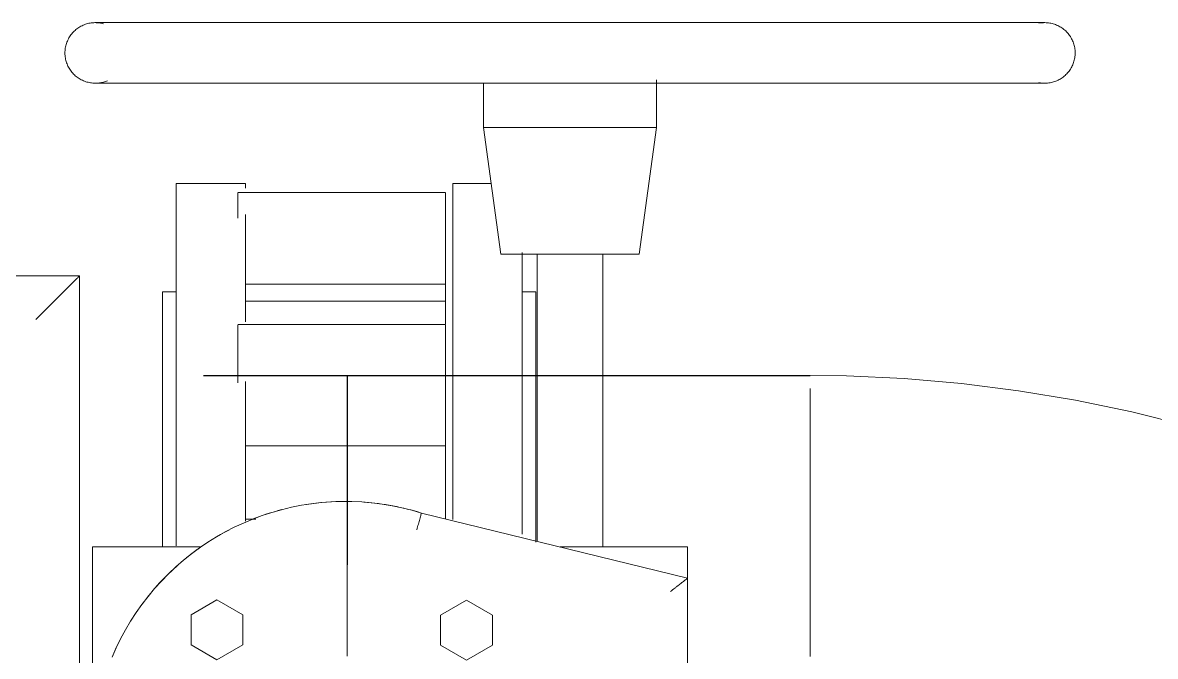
# Model space of a CAD drawing. Extents: x -76427 to 292734, y -42117 to 131250.
# Drawn here: x 9635.5 to 9962.9, y -35929.4 to -35746.2 of the extents above; entities that cross this region are included whole.
import ezdxf

# ---------------------------------------------------------------- set-up
doc = ezdxf.new("R2010")
doc.units = 0
doc.header["$LTSCALE"] = 10
for name, color, linetype, lineweight in [('XFM7P10PV$0$AP5B-SM-08-FNN-300-A(B)-LB1$0$PVAC-SUS管', 252, 'Continuous', 5), ('XFM7P10PV$0$AP5B-SM-08-FNN-300-A(B)-LB1$0$管配件', 252, 'Continuous', 5), ('XFM7P10PV$0$AP5B-SM-08-FNN-300-A(B)-LB1$0$管附件', 252, 'Continuous', 5), ('XFM7P10PV-200K$0$AP5B-SM-08-FNN-300-A(B)-LB1$0$PVAC-SUS管', 7, 'Continuous', 5), ('XFM7P10PV-200K$0$AP5B-SM-08-FNN-300-A(B)-LB1$0$管配件', 7, 'Continuous', 5), ('XFM7P10PV-200K$0$AP5B-SM-08-FNN-300-A(B)-LB1$0$管附件', 7, 'Continuous', 5)]:
    doc.layers.add(name, color=color, linetype=linetype, lineweight=lineweight)
doc.layers.add('XFM7P10PV$0$U-PV-PIPE-SUS', color=252, linetype='Continuous')
doc.layers.add('XFM7P10PV-200K$0$U-PV-PIPE-SUS', color=200, linetype='Continuous')

# ---------------------------------------------------------------- blocks, each defined once
blk = doc.blocks.new('XFM7P10PV-200K$0$AP5B-SM-08-FNN-300-A(B)-LB1$0$蝶閥_手輪_200A - 標準-1515176-LB1-PX-X')
at = {"layer": 'XFM7P10PV-200K$0$AP5B-SM-08-FNN-300-A(B)-LB1$0$管附件', "color": 216, "true_color": 0x800080}
for p, q in [((-4661.293, 16064.969), (-4665.827, 16064.969)), ((-4652.102, 16064.969), (-4659.19, 16064.969)), ((-4644.421, 16064.969), (-4652.102, 16064.969)), ((-4638.377, 16064.969), (-4641.768, 16064.969)), ((-4649.602, 16061.939), (-4649.602, 16063.316)), ((-4665.827, 16063.219), (-4661.293, 16063.219)), ((-4659.19, 16063.219), (-4654.317, 16063.219)), ((-4654.602, 16063.222), (-4654.602, 16061.939)), ((-4649.886, 16063.219), (-4644.421, 16063.219)), ((-4641.768, 16063.219), (-4638.377, 16063.219)), ((-4654.602, 16061.939), (-4654.102, 16058.276)), ((-4654.602, 16061.939), (-4649.602, 16061.939)), ((-4650.102, 16058.276), (-4649.602, 16061.939)), ((-4655.702, 16060.061), (-4661.702, 16060.061)), ((-4661.702, 16059.322), (-4661.702, 16060.045)), ((-4655.702, 16060.061), (-4661.486, 16060.061)), ((-4655.702, 16060.043), (-4655.702, 16060.048)), ((-4655.702, 16060.045), (-4655.702, 16057.414)), ((-4650.102, 16058.276), (-4654.102, 16058.276)), ((-4653.052, 16058.276), (-4653.052, 16049.976)), ((-4651.152, 16049.814), (-4651.152, 16058.276)), ((-4661.486, 16057.414), (-4655.702, 16057.414)), ((-4655.702, 16057.414), (-4655.702, 16056.253)), ((-4655.702, 16056.914), (-4661.486, 16056.914)), ((-4655.702, 16056.244), (-4661.702, 16056.244)), ((-4661.702, 16054.553), (-4661.702, 16056.22)), ((-4655.702, 16056.234), (-4655.702, 16052.737)), ((-4661.486, 16052.737), (-4655.702, 16052.737)), ((-4655.702, 16052.737), (-4655.702, 16050.612)), ((-4661.188, 16050.612), (-4661.486, 16050.612)), ((-4648.702, 16048.914), (-4656.397, 16050.793)), ((-4662.771, 16049.814), (-4665.902, 16049.814)), ((-4665.902, 16049.314), (-4665.902, 16049.814)), ((-4665.902, 16049.814), (-4665.902, 16049.797)), ((-4648.702, 16049.814), (-4652.387, 16049.814)), ((-4652.387, 16049.814), (-4651.152, 16049.814)), ((-4648.702, 16049.814), (-4648.702, 16049.314)), ((-4665.902, 16043.814), (-4665.902, 16049.314)), ((-4648.702, 16049.314), (-4648.702, 16048.914)), ((-4648.702, 16038.714), (-4648.702, 16048.914)), ((-4663.058, 16047.853), (-4662.308, 16048.286)), ((-4662.308, 16048.286), (-4661.558, 16047.853)), ((-4655.845, 16047.843), (-4655.095, 16048.276)), ((-4655.095, 16048.276), (-4654.345, 16047.843)), ((-4663.058, 16046.987), (-4663.058, 16047.853)), ((-4661.558, 16047.853), (-4661.558, 16046.987)), ((-4655.845, 16046.977), (-4655.845, 16047.843)), ((-4654.345, 16047.843), (-4654.345, 16046.977)), ((-4662.308, 16046.554), (-4663.058, 16046.987)), ((-4661.558, 16046.987), (-4662.308, 16046.554)), ((-4655.095, 16046.544), (-4655.845, 16046.977)), ((-4654.345, 16046.977), (-4655.095, 16046.544))]:
    blk.add_line(p, q, dxfattribs=at)
at = {"layer": 'XFM7P10PV-200K$0$AP5B-SM-08-FNN-300-A(B)-LB1$0$管附件', "color": 216, "true_color": 0x800080, "flags": 128}
for points in [[(-4666.702, 16064.094), (-4666.701, 16064.129), (-4666.699, 16064.164), (-4666.695, 16064.199), (-4666.691, 16064.233), (-4666.684, 16064.268), (-4666.677, 16064.302), (-4666.668, 16064.336), (-4666.657, 16064.369), (-4666.646, 16064.402), (-4666.633, 16064.435), (-4666.618, 16064.467), (-4666.603, 16064.498), (-4666.586, 16064.529), (-4666.568, 16064.559), (-4666.549, 16064.588), (-4666.529, 16064.616), (-4666.507, 16064.644), (-4666.485, 16064.671), (-4666.461, 16064.697), (-4666.436, 16064.722), (-4666.411, 16064.745), (-4666.384, 16064.768), (-4666.357, 16064.79), (-4666.329, 16064.811), (-4666.299, 16064.83), (-4666.27, 16064.849), (-4666.239, 16064.866), (-4666.208, 16064.882), (-4666.176, 16064.896), (-4666.144, 16064.909), (-4666.111, 16064.921), (-4666.078, 16064.932), (-4666.044, 16064.942), (-4666.01, 16064.95), (-4665.975, 16064.956), (-4665.941, 16064.961), (-4665.906, 16064.965), (-4665.871, 16064.968), (-4665.836, 16064.969), (-4665.827, 16064.969)], [(-4638.377, 16064.969), (-4638.388, 16064.969), (-4638.421, 16064.969), (-4638.475, 16064.969), (-4638.552, 16064.969), (-4638.65, 16064.969), (-4638.77, 16064.969), (-4638.911, 16064.969), (-4639.073, 16064.969), (-4639.257, 16064.969), (-4639.46, 16064.969), (-4639.684, 16064.969), (-4639.928, 16064.969), (-4640.191, 16064.969), (-4640.473, 16064.969), (-4640.774, 16064.969), (-4641.093, 16064.969), (-4641.43, 16064.969), (-4641.783, 16064.969), (-4642.153, 16064.969), (-4642.539, 16064.969), (-4642.941, 16064.969), (-4643.357, 16064.969), (-4643.787, 16064.969), (-4644.23, 16064.969), (-4644.686, 16064.969), (-4645.154, 16064.969), (-4645.633, 16064.969), (-4646.122, 16064.969), (-4646.621, 16064.969), (-4647.128, 16064.969), (-4647.644, 16064.969), (-4648.167, 16064.969), (-4648.696, 16064.969), (-4649.23, 16064.969), (-4649.769, 16064.969), (-4650.312, 16064.969), (-4650.857, 16064.969), (-4651.405, 16064.969), (-4651.954, 16064.969), (-4652.502, 16064.969), (-4653.051, 16064.969), (-4653.598, 16064.969), (-4654.142, 16064.969), (-4654.683, 16064.969), (-4655.22, 16064.969), (-4655.752, 16064.969), (-4656.278, 16064.969), (-4656.798, 16064.969), (-4657.31, 16064.969), (-4657.813, 16064.969), (-4658.308, 16064.969), (-4658.792, 16064.969), (-4659.266, 16064.969), (-4659.729, 16064.969), (-4660.179, 16064.969), (-4660.616, 16064.969), (-4661.04, 16064.969), (-4661.449, 16064.969), (-4661.844, 16064.969), (-4662.222, 16064.969), (-4662.585, 16064.969), (-4662.931, 16064.969), (-4663.259, 16064.969), (-4663.57, 16064.969), (-4663.863, 16064.969), (-4664.136, 16064.969), (-4664.39, 16064.969), (-4664.625, 16064.969), (-4664.84, 16064.969), (-4665.034, 16064.969), (-4665.207, 16064.969), (-4665.36, 16064.969), (-4665.491, 16064.969), (-4665.601, 16064.969), (-4665.689, 16064.969), (-4665.756, 16064.969), (-4665.801, 16064.969), (-4665.824, 16064.969), (-4665.827, 16064.969)], [(-4665.827, 16064.969), (-4665.816, 16064.969), (-4665.783, 16064.969), (-4665.728, 16064.969), (-4665.651, 16064.969), (-4665.553, 16064.969), (-4665.433, 16064.969), (-4665.292, 16064.969), (-4665.13, 16064.969), (-4664.947, 16064.969), (-4664.743, 16064.969), (-4664.519, 16064.969), (-4664.276, 16064.969), (-4664.013, 16064.969), (-4663.73, 16064.969), (-4663.429, 16064.969), (-4663.11, 16064.969), (-4662.774, 16064.969), (-4662.42, 16064.969), (-4662.05, 16064.969), (-4661.664, 16064.969), (-4661.293, 16064.969)], [(-4639.17, 16064.969), (-4638.996, 16064.969), (-4638.844, 16064.969), (-4638.712, 16064.969), (-4638.602, 16064.969), (-4638.514, 16064.969), (-4638.447, 16064.969), (-4638.403, 16064.969), (-4638.38, 16064.969), (-4638.377, 16064.969)], [(-4638.377, 16064.969), (-4638.342, 16064.968), (-4638.307, 16064.966), (-4638.272, 16064.963), (-4638.237, 16064.958), (-4638.203, 16064.951), (-4638.169, 16064.944), (-4638.135, 16064.935), (-4638.101, 16064.924), (-4638.068, 16064.913), (-4638.036, 16064.9), (-4638.004, 16064.886), (-4637.973, 16064.87), (-4637.942, 16064.853), (-4637.912, 16064.835), (-4637.883, 16064.816), (-4637.854, 16064.796), (-4637.827, 16064.774), (-4637.8, 16064.752), (-4637.774, 16064.728), (-4637.749, 16064.704), (-4637.725, 16064.678), (-4637.702, 16064.651), (-4637.681, 16064.624), (-4637.66, 16064.596), (-4637.64, 16064.567), (-4637.622, 16064.537), (-4637.605, 16064.506), (-4637.589, 16064.475), (-4637.575, 16064.443), (-4637.561, 16064.411), (-4637.549, 16064.378), (-4637.538, 16064.345), (-4637.529, 16064.311), (-4637.521, 16064.277), (-4637.514, 16064.243), (-4637.509, 16064.208), (-4637.505, 16064.173), (-4637.503, 16064.138), (-4637.502, 16064.103), (-4637.502, 16064.094)], [(-4665.827, 16063.219), (-4665.862, 16063.22), (-4665.897, 16063.222), (-4665.931, 16063.225), (-4665.966, 16063.23), (-4666.001, 16063.236), (-4666.035, 16063.244), (-4666.069, 16063.253), (-4666.102, 16063.263), (-4666.135, 16063.275), (-4666.167, 16063.288), (-4666.199, 16063.302), (-4666.231, 16063.318), (-4666.261, 16063.335), (-4666.292, 16063.353), (-4666.321, 16063.372), (-4666.349, 16063.392), (-4666.377, 16063.414), (-4666.404, 16063.436), (-4666.43, 16063.46), (-4666.454, 16063.484), (-4666.478, 16063.51), (-4666.501, 16063.536), (-4666.523, 16063.564), (-4666.544, 16063.592), (-4666.563, 16063.621), (-4666.581, 16063.651), (-4666.598, 16063.682), (-4666.614, 16063.713), (-4666.629, 16063.744), (-4666.642, 16063.777), (-4666.654, 16063.81), (-4666.665, 16063.843), (-4666.674, 16063.877), (-4666.682, 16063.911), (-4666.689, 16063.945), (-4666.694, 16063.98), (-4666.698, 16064.015), (-4666.701, 16064.049), (-4666.702, 16064.084), (-4666.702, 16064.094)], [(-4637.502, 16064.094), (-4637.502, 16064.059), (-4637.505, 16064.024), (-4637.508, 16063.989), (-4637.513, 16063.955), (-4637.519, 16063.92), (-4637.527, 16063.886), (-4637.536, 16063.852), (-4637.546, 16063.819), (-4637.558, 16063.786), (-4637.571, 16063.753), (-4637.585, 16063.721), (-4637.601, 16063.69), (-4637.617, 16063.659), (-4637.635, 16063.629), (-4637.655, 16063.6), (-4637.675, 16063.571), (-4637.696, 16063.544), (-4637.719, 16063.517), (-4637.742, 16063.491), (-4637.767, 16063.466), (-4637.793, 16063.442), (-4637.819, 16063.42), (-4637.847, 16063.398), (-4637.875, 16063.377), (-4637.904, 16063.358), (-4637.934, 16063.339), (-4637.964, 16063.322), (-4637.996, 16063.306), (-4638.027, 16063.292), (-4638.06, 16063.278), (-4638.093, 16063.266), (-4638.126, 16063.256), (-4638.16, 16063.246), (-4638.194, 16063.238), (-4638.228, 16063.232), (-4638.263, 16063.226), (-4638.297, 16063.223), (-4638.332, 16063.22), (-4638.367, 16063.219), (-4638.377, 16063.219)], [(-4665.827, 16063.219), (-4665.816, 16063.219), (-4665.783, 16063.219), (-4665.728, 16063.219), (-4665.651, 16063.219), (-4665.553, 16063.219), (-4665.433, 16063.219), (-4665.292, 16063.219), (-4665.13, 16063.219), (-4664.947, 16063.219), (-4664.743, 16063.219), (-4664.519, 16063.219), (-4664.276, 16063.219), (-4664.013, 16063.219), (-4663.73, 16063.219), (-4663.429, 16063.219), (-4663.11, 16063.219), (-4662.774, 16063.219), (-4662.42, 16063.219), (-4662.05, 16063.219), (-4661.664, 16063.219), (-4661.263, 16063.219), (-4660.847, 16063.219), (-4660.417, 16063.219), (-4659.973, 16063.219), (-4659.517, 16063.219), (-4659.05, 16063.219), (-4658.571, 16063.219), (-4658.081, 16063.219), (-4657.583, 16063.219), (-4657.075, 16063.219), (-4656.56, 16063.219), (-4656.037, 16063.219), (-4655.508, 16063.219), (-4654.974, 16063.219), (-4654.435, 16063.219), (-4653.892, 16063.219), (-4653.346, 16063.219), (-4652.799, 16063.219), (-4652.25, 16063.219), (-4651.701, 16063.219), (-4651.153, 16063.219), (-4650.606, 16063.219), (-4650.061, 16063.219), (-4649.52, 16063.219), (-4648.983, 16063.219), (-4648.451, 16063.219), (-4647.925, 16063.219), (-4647.406, 16063.219), (-4646.894, 16063.219), (-4646.39, 16063.219), (-4645.896, 16063.219), (-4645.411, 16063.219), (-4644.937, 16063.219), (-4644.475, 16063.219), (-4644.025, 16063.219), (-4643.587, 16063.219), (-4643.164, 16063.219), (-4642.754, 16063.219), (-4642.36, 16063.219), (-4641.981, 16063.219), (-4641.618, 16063.219), (-4641.272, 16063.219), (-4640.944, 16063.219), (-4640.633, 16063.219), (-4640.341, 16063.219), (-4640.067, 16063.219), (-4639.813, 16063.219), (-4639.579, 16063.219), (-4639.364, 16063.219), (-4639.17, 16063.219), (-4638.996, 16063.219), (-4638.844, 16063.219), (-4638.712, 16063.219), (-4638.602, 16063.219), (-4638.514, 16063.219), (-4638.447, 16063.219), (-4638.403, 16063.219), (-4638.38, 16063.219), (-4638.377, 16063.219)], [(-4661.293, 16063.219), (-4661.449, 16063.219), (-4661.844, 16063.219), (-4662.222, 16063.219), (-4662.585, 16063.219), (-4662.931, 16063.219), (-4663.259, 16063.219), (-4663.57, 16063.219), (-4663.863, 16063.219), (-4664.136, 16063.219), (-4664.39, 16063.219), (-4664.625, 16063.219), (-4664.84, 16063.219), (-4665.034, 16063.219), (-4665.207, 16063.219), (-4665.36, 16063.219), (-4665.491, 16063.219), (-4665.601, 16063.219), (-4665.689, 16063.219), (-4665.756, 16063.219), (-4665.801, 16063.219), (-4665.824, 16063.219), (-4665.827, 16063.219)], [(-4638.377, 16063.219), (-4638.388, 16063.219), (-4638.421, 16063.219), (-4638.475, 16063.219), (-4638.552, 16063.219), (-4638.65, 16063.219), (-4638.77, 16063.219), (-4638.911, 16063.219), (-4639.073, 16063.219), (-4639.257, 16063.219)], [(-4656.397, 16050.793), (-4656.678, 16050.875), (-4656.962, 16050.946), (-4657.248, 16051.005), (-4657.537, 16051.053), (-4657.827, 16051.089), (-4658.119, 16051.114), (-4658.411, 16051.127), (-4658.704, 16051.128), (-4658.996, 16051.117), (-4659.288, 16051.095), (-4659.578, 16051.061), (-4659.868, 16051.016), (-4660.154, 16050.959), (-4660.439, 16050.89), (-4660.72, 16050.811), (-4660.999, 16050.72), (-4661.273, 16050.618), (-4661.543, 16050.505), (-4661.808, 16050.381), (-4662.068, 16050.247), (-4662.322, 16050.103), (-4662.571, 16049.949), (-4662.813, 16049.784), (-4663.048, 16049.611), (-4663.277, 16049.428), (-4663.497, 16049.235), (-4663.71, 16049.035), (-4663.915, 16048.826), (-4664.111, 16048.609), (-4664.298, 16048.384), (-4664.477, 16048.152), (-4664.645, 16047.913), (-4664.804, 16047.667), (-4664.954, 16047.416), (-4665.093, 16047.158), (-4665.221, 16046.895), (-4665.339, 16046.627)]]:
    blk.add_lwpolyline(points, dxfattribs=at)
at = {"layer": 'XFM7P10PV-200K$0$AP5B-SM-08-FNN-300-A(B)-LB1$0$管附件', "color": 216, "true_color": 0x800080}
for start, end in [(104.6157, 111.6566), (89.9284, 99.0737), (72.5807, 85.9193), (117.3593, 126.3749), (131.2449, 143.4336), (152.2406, 156.9783)]:
    blk.add_arc((-4658.587, 16043.814), 7.315, start, end, dxfattribs=at)
for points in [[(-4665.827, 16064.969), (-4665.787, 16064.969), (-4665.708, 16064.964), (-4665.628, 16064.947), (-4665.589, 16064.937)], [(-4665.707, 16064.961), (-4665.747, 16064.966), (-4665.787, 16064.969), (-4665.827, 16064.969)], [(-4638.547, 16064.952), (-4638.49, 16064.963), (-4638.434, 16064.969), (-4638.377, 16064.969)], [(-4665.827, 16063.219), (-4665.787, 16063.219), (-4665.747, 16063.222), (-4665.708, 16063.227)], [(-4638.377, 16063.219), (-4638.434, 16063.219), (-4638.49, 16063.224), (-4638.547, 16063.235)]]:
    blk.add_open_spline(points, degree=3, dxfattribs=at)
for points, knots in [([(-4665.472, 16063.292), (-4665.511, 16063.276), (-4665.627, 16063.235), (-4665.747, 16063.219), (-4665.827, 16063.219)], [0.7, 0.7, 0.7, 0.7, 0.8, 1, 1, 1, 1]), ([(-4656.401, 16050.781), (-4656.403, 16050.773), (-4656.413, 16050.737), (-4656.442, 16050.633), (-4656.486, 16050.473), (-4656.517, 16050.365), (-4656.532, 16050.311)], [0.1428571, 0.1428571, 0.1428571, 0.1428571, 0.2857143, 0.5714286, 0.7857143, 1, 1, 1, 1]), ([(-4662.771, 16049.814), (-4662.772, 16049.813), (-4662.777, 16049.81), (-4662.787, 16049.803), (-4662.795, 16049.797), (-4662.803, 16049.792), (-4662.815, 16049.783), (-4662.833, 16049.77), (-4662.85, 16049.758), (-4662.864, 16049.748), (-4662.874, 16049.741), (-4662.885, 16049.733), (-4662.9, 16049.722), (-4662.919, 16049.708), (-4662.944, 16049.689), (-4662.969, 16049.671), (-4662.994, 16049.652), (-4663.021, 16049.632), (-4663.048, 16049.611), (-4663.101, 16049.57), (-4663.148, 16049.533), (-4663.185, 16049.503)], [0, 0, 0, 0, 0.0714286, 0.1071429, 0.125, 0.1428571, 0.1785714, 0.2142857, 0.25, 0.2678571, 0.2857143, 0.3035714, 0.3214286, 0.3571429, 0.3928571, 0.4285714, 0.4642857, 0.5, 0.5357143, 0.5714286, 0.7142857, 0.7142857, 0.7142857, 0.7142857]), ([(-4648.702, 16048.914), (-4648.702, 16048.914), (-4648.713, 16048.905), (-4648.755, 16048.872), (-4648.804, 16048.834), (-4648.847, 16048.8), (-4648.896, 16048.761), (-4648.951, 16048.718), (-4649.01, 16048.672), (-4649.093, 16048.607), (-4649.158, 16048.556), (-4649.202, 16048.521)], [0, 0, 0, 0, 0.166667, 0.333333, 0.416667, 0.5, 0.583333, 0.666667, 0.75, 0.833333, 1, 1, 1, 1])]:
    blk.add_open_spline(points, degree=3, knots=knots, dxfattribs=at)
blk = doc.blocks.new('XFM7P10PV-200K$0$AP5B-SM-08-FNN-300-A(B)-LB1$0$焊接_彎頭45度 - 45度-1515177-LB1-PX-X')
at = {"layer": 'XFM7P10PV-200K$0$AP5B-SM-08-FNN-300-A(B)-LB1$0$管配件', "color": 216, "true_color": 0x800080}
for p, q in [((-4618.123, 16053.303), (-4618.123, 16054.396)), ((-4618.123, 16051.562), (-4618.123, 16053.301)), ((-4618.123, 16049.293), (-4618.123, 16051.56)), ((-4618.123, 16046.65), (-4618.123, 16049.291))]:
    blk.add_line(p, q, dxfattribs=at)
at = {"layer": 'XFM7P10PV-200K$0$AP5B-SM-08-FNN-300-A(B)-LB1$0$管配件', "color": 216, "true_color": 0x800080, "flags": 128}
blk.add_lwpolyline([(-4588.696, 16042.58), (-4589.896, 16043.733), (-4591.142, 16044.838), (-4592.43, 16045.891), (-4593.76, 16046.892), (-4595.129, 16047.84), (-4596.534, 16048.731), (-4597.974, 16049.566), (-4599.446, 16050.343), (-4600.948, 16051.06), (-4602.478, 16051.716), (-4604.033, 16052.311), (-4605.61, 16052.843), (-4607.207, 16053.312), (-4608.822, 16053.716), (-4610.451, 16054.056), (-4612.093, 16054.33), (-4613.744, 16054.538), (-4615.403, 16054.68), (-4617.066, 16054.755), (-4618.123, 16054.769)], dxfattribs=at)
blk = doc.blocks.new('XFM7P10PV-200K$0$AP5B-SM-08-FNN-300-A(B)-LB1$0$Flange_ JIS 10K - 標準-V24-LB1-PX-X')
at = {"layer": 'XFM7P10PV-200K$0$AP5B-SM-08-FNN-300-A(B)-LB1$0$管配件', "color": 216, "true_color": 0x800080}
for p, q in [((-4661.486, 16060.319), (-4663.486, 16060.319)), ((-4663.486, 16049.846), (-4663.486, 16060.319)), ((-4661.486, 16060.319), (-4661.486, 16060.181)), ((-4661.486, 16059.424), (-4661.486, 16056.323)), ((-4663.486, 16057.189), (-4663.886, 16057.189)), ((-4663.886, 16049.826), (-4663.886, 16057.189)), ((-4661.486, 16054.593), (-4661.486, 16050.558))]:
    blk.add_line(p, q, dxfattribs=at)
blk = doc.blocks.new('XFM7P10PV-200K$0$AP5B-SM-08-FNN-300-A(B)-LB1$0$Flange_ JIS 10K - 標準-V25-LB1-PX-X')
at = {"layer": 'XFM7P10PV-200K$0$AP5B-SM-08-FNN-300-A(B)-LB1$0$管配件', "color": 216, "true_color": 0x800080}
for p, q in [((-4654.381, 16060.319), (-4655.486, 16060.319)), ((-4655.486, 16050.609), (-4655.486, 16060.319)), ((-4653.486, 16058.323), (-4653.486, 16050.18)), ((-4653.086, 16057.189), (-4653.486, 16057.189)), ((-4653.086, 16057.189), (-4653.086, 16049.953))]:
    blk.add_line(p, q, dxfattribs=at)
blk = doc.blocks.new('XFM7P10PV-200K$0$AP5B-SM-08-FNN-300-A(B)-LB1$0$控制蝶閥 - 200A-1461049-LB1-PX-X')
at = {"layer": 'XFM7P10PV-200K$0$AP5B-SM-08-FNN-300-A(B)-LB1$0$管附件', "color": 216, "true_color": 0x800080}
for p, q in [((-4426.159, 16025.645), (-4453.839, 16025.645)), ((-4426.159, 16005.635), (-4426.159, 16025.645))]:
    blk.add_line(p, q, dxfattribs=at)
blk.add_open_spline([(-4426.159, 16025.645), (-4426.159, 16025.645), (-4426.18, 16025.624), (-4426.252, 16025.552), (-4426.326, 16025.478), (-4426.403, 16025.401), (-4426.473, 16025.33), (-4426.549, 16025.255), (-4426.653, 16025.151), (-4426.769, 16025.035), (-4426.866, 16024.938), (-4426.967, 16024.836), (-4427.152, 16024.652), (-4427.318, 16024.489), (-4427.429, 16024.375)], degree=3, knots=[0, 0, 0, 0, 0.166667, 0.25, 0.333333, 0.416667, 0.458333, 0.5, 0.583333, 0.666667, 0.708333, 0.75, 0.833333, 1, 1, 1, 1], dxfattribs=at)
blk = doc.blocks.new('XFM7P10PV-200K')
at = {"layer": 'XFM7P10PV-200K$0$AP5B-SM-08-FNN-300-A(B)-LB1$0$PVAC-SUS管', "color": 216, "true_color": 0x800080}
blk.add_line((9729.24, -35902.99, 8.1), (9729.24, -35929.4, 8.1), dxfattribs=at)
at = {"layer": 'XFM7P10PV-200K$0$U-PV-PIPE-SUS'}
for p, q in [((9687.72, -35848.2), (9863.11, -35848.2)), ((9729.24, -35848.21, 8.1), (9729.24, -35851.94, 8.1)), ((9729.24, -35851.95, 8.1), (9729.24, -35862.88, 8.1)), ((9729.24, -35862.89, 8.1), (9729.24, -35880.29, 8.1)), ((9729.24, -35880.3, 8.1), (9729.24, -35902.98, 8.1))]:
    blk.add_line(p, q, dxfattribs=at)
at = {"layer": 'XFM7P10PV-200K$0$U-PV-PIPE-SUS', "xscale": -10, "yscale": 10, "zscale": 10, "rotation": 270}
blk.add_blockref('XFM7P10PV-200K$0$AP5B-SM-08-FNN-300-A(B)-LB1$0$控制蝶閥 - 200A-1461049-LB1-PX-X', (-150604.49, 8442.22), dxfattribs=at)
at = {"layer": 'XFM7P10PV-200K$0$U-PV-PIPE-SUS', "xscale": 10, "yscale": 10, "zscale": 10}
for name, p in [('XFM7P10PV-200K$0$AP5B-SM-08-FNN-300-A(B)-LB1$0$蝶閥_手輪_200A - 標準-1515176-LB1-PX-X', (56314.73, -196395.91)), ('XFM7P10PV-200K$0$AP5B-SM-08-FNN-300-A(B)-LB1$0$Flange_ JIS 10K - 標準-V24-LB1-PX-X', (56314.73, -196395.91)), ('XFM7P10PV-200K$0$AP5B-SM-08-FNN-300-A(B)-LB1$0$Flange_ JIS 10K - 標準-V25-LB1-PX-X', (56314.73, -196395.91)), ('XFM7P10PV-200K$0$AP5B-SM-08-FNN-300-A(B)-LB1$0$焊接_彎頭45度 - 45度-1515177-LB1-PX-X', (56044.31, -196395.91))]:
    blk.add_blockref(name, p, dxfattribs=at)
blk = doc.blocks.new('XFM7P10PV$0$AP5B-SM-08-FNN-300-A(B)-LB1$0$蝶閥_手輪_200A - 標準-1515176-LB1-PX-X')
at = {"layer": 'XFM7P10PV$0$AP5B-SM-08-FNN-300-A(B)-LB1$0$管附件', "color": 216, "true_color": 0x800080}
for p, q in [((-4661.293, 16064.969), (-4665.827, 16064.969)), ((-4652.102, 16064.969), (-4659.19, 16064.969)), ((-4644.421, 16064.969), (-4652.102, 16064.969)), ((-4638.377, 16064.969), (-4641.768, 16064.969)), ((-4649.602, 16061.939), (-4649.602, 16063.316)), ((-4665.827, 16063.219), (-4661.293, 16063.219)), ((-4659.19, 16063.219), (-4654.317, 16063.219)), ((-4654.602, 16063.222), (-4654.602, 16061.939)), ((-4649.886, 16063.219), (-4644.421, 16063.219)), ((-4641.768, 16063.219), (-4638.377, 16063.219)), ((-4654.602, 16061.939), (-4654.102, 16058.276)), ((-4654.602, 16061.939), (-4649.602, 16061.939)), ((-4650.102, 16058.276), (-4649.602, 16061.939)), ((-4655.702, 16060.061), (-4661.702, 16060.061)), ((-4661.702, 16059.322), (-4661.702, 16060.045)), ((-4655.702, 16060.061), (-4661.486, 16060.061)), ((-4655.702, 16060.043), (-4655.702, 16060.048)), ((-4655.702, 16060.045), (-4655.702, 16057.414)), ((-4650.102, 16058.276), (-4654.102, 16058.276)), ((-4653.052, 16058.276), (-4653.052, 16049.976)), ((-4651.152, 16049.814), (-4651.152, 16058.276)), ((-4661.486, 16057.414), (-4655.702, 16057.414)), ((-4655.702, 16057.414), (-4655.702, 16056.253)), ((-4655.702, 16056.914), (-4661.486, 16056.914)), ((-4655.702, 16056.244), (-4661.702, 16056.244)), ((-4661.702, 16054.553), (-4661.702, 16056.22)), ((-4655.702, 16056.234), (-4655.702, 16052.737)), ((-4661.486, 16052.737), (-4655.702, 16052.737)), ((-4655.702, 16052.737), (-4655.702, 16050.612)), ((-4661.188, 16050.612), (-4661.486, 16050.612)), ((-4648.702, 16048.914), (-4656.397, 16050.793)), ((-4662.771, 16049.814), (-4665.902, 16049.814)), ((-4665.902, 16049.314), (-4665.902, 16049.814)), ((-4665.902, 16049.814), (-4665.902, 16049.797)), ((-4648.702, 16049.814), (-4652.387, 16049.814)), ((-4652.387, 16049.814), (-4651.152, 16049.814)), ((-4648.702, 16049.814), (-4648.702, 16049.314)), ((-4665.902, 16043.814), (-4665.902, 16049.314)), ((-4648.702, 16049.314), (-4648.702, 16048.914)), ((-4648.702, 16038.714), (-4648.702, 16048.914)), ((-4663.058, 16047.853), (-4662.308, 16048.286)), ((-4662.308, 16048.286), (-4661.558, 16047.853)), ((-4655.845, 16047.843), (-4655.095, 16048.276)), ((-4655.095, 16048.276), (-4654.345, 16047.843)), ((-4663.058, 16046.987), (-4663.058, 16047.853)), ((-4661.558, 16047.853), (-4661.558, 16046.987)), ((-4655.845, 16046.977), (-4655.845, 16047.843)), ((-4654.345, 16047.843), (-4654.345, 16046.977)), ((-4662.308, 16046.554), (-4663.058, 16046.987)), ((-4661.558, 16046.987), (-4662.308, 16046.554)), ((-4655.095, 16046.544), (-4655.845, 16046.977)), ((-4654.345, 16046.977), (-4655.095, 16046.544))]:
    blk.add_line(p, q, dxfattribs=at)
at = {"layer": 'XFM7P10PV$0$AP5B-SM-08-FNN-300-A(B)-LB1$0$管附件', "color": 216, "true_color": 0x800080, "flags": 128}
for points in [[(-4666.702, 16064.094), (-4666.701, 16064.129), (-4666.699, 16064.164), (-4666.695, 16064.199), (-4666.691, 16064.233), (-4666.684, 16064.268), (-4666.677, 16064.302), (-4666.668, 16064.336), (-4666.657, 16064.369), (-4666.646, 16064.402), (-4666.633, 16064.435), (-4666.618, 16064.467), (-4666.603, 16064.498), (-4666.586, 16064.529), (-4666.568, 16064.559), (-4666.549, 16064.588), (-4666.529, 16064.616), (-4666.507, 16064.644), (-4666.485, 16064.671), (-4666.461, 16064.697), (-4666.436, 16064.722), (-4666.411, 16064.745), (-4666.384, 16064.768), (-4666.357, 16064.79), (-4666.329, 16064.811), (-4666.299, 16064.83), (-4666.27, 16064.849), (-4666.239, 16064.866), (-4666.208, 16064.882), (-4666.176, 16064.896), (-4666.144, 16064.909), (-4666.111, 16064.921), (-4666.078, 16064.932), (-4666.044, 16064.942), (-4666.01, 16064.95), (-4665.975, 16064.956), (-4665.941, 16064.961), (-4665.906, 16064.965), (-4665.871, 16064.968), (-4665.836, 16064.969), (-4665.827, 16064.969)], [(-4638.377, 16064.969), (-4638.388, 16064.969), (-4638.421, 16064.969), (-4638.475, 16064.969), (-4638.552, 16064.969), (-4638.65, 16064.969), (-4638.77, 16064.969), (-4638.911, 16064.969), (-4639.073, 16064.969), (-4639.257, 16064.969), (-4639.46, 16064.969), (-4639.684, 16064.969), (-4639.928, 16064.969), (-4640.191, 16064.969), (-4640.473, 16064.969), (-4640.774, 16064.969), (-4641.093, 16064.969), (-4641.43, 16064.969), (-4641.783, 16064.969), (-4642.153, 16064.969), (-4642.539, 16064.969), (-4642.941, 16064.969), (-4643.357, 16064.969), (-4643.787, 16064.969), (-4644.23, 16064.969), (-4644.686, 16064.969), (-4645.154, 16064.969), (-4645.633, 16064.969), (-4646.122, 16064.969), (-4646.621, 16064.969), (-4647.128, 16064.969), (-4647.644, 16064.969), (-4648.167, 16064.969), (-4648.696, 16064.969), (-4649.23, 16064.969), (-4649.769, 16064.969), (-4650.312, 16064.969), (-4650.857, 16064.969), (-4651.405, 16064.969), (-4651.954, 16064.969), (-4652.502, 16064.969), (-4653.051, 16064.969), (-4653.598, 16064.969), (-4654.142, 16064.969), (-4654.683, 16064.969), (-4655.22, 16064.969), (-4655.752, 16064.969), (-4656.278, 16064.969), (-4656.798, 16064.969), (-4657.31, 16064.969), (-4657.813, 16064.969), (-4658.308, 16064.969), (-4658.792, 16064.969), (-4659.266, 16064.969), (-4659.729, 16064.969), (-4660.179, 16064.969), (-4660.616, 16064.969), (-4661.04, 16064.969), (-4661.449, 16064.969), (-4661.844, 16064.969), (-4662.222, 16064.969), (-4662.585, 16064.969), (-4662.931, 16064.969), (-4663.259, 16064.969), (-4663.57, 16064.969), (-4663.863, 16064.969), (-4664.136, 16064.969), (-4664.39, 16064.969), (-4664.625, 16064.969), (-4664.84, 16064.969), (-4665.034, 16064.969), (-4665.207, 16064.969), (-4665.36, 16064.969), (-4665.491, 16064.969), (-4665.601, 16064.969), (-4665.689, 16064.969), (-4665.756, 16064.969), (-4665.801, 16064.969), (-4665.824, 16064.969), (-4665.827, 16064.969)], [(-4665.827, 16064.969), (-4665.816, 16064.969), (-4665.783, 16064.969), (-4665.728, 16064.969), (-4665.651, 16064.969), (-4665.553, 16064.969), (-4665.433, 16064.969), (-4665.292, 16064.969), (-4665.13, 16064.969), (-4664.947, 16064.969), (-4664.743, 16064.969), (-4664.519, 16064.969), (-4664.276, 16064.969), (-4664.013, 16064.969), (-4663.73, 16064.969), (-4663.429, 16064.969), (-4663.11, 16064.969), (-4662.774, 16064.969), (-4662.42, 16064.969), (-4662.05, 16064.969), (-4661.664, 16064.969), (-4661.293, 16064.969)], [(-4639.17, 16064.969), (-4638.996, 16064.969), (-4638.844, 16064.969), (-4638.712, 16064.969), (-4638.602, 16064.969), (-4638.514, 16064.969), (-4638.447, 16064.969), (-4638.403, 16064.969), (-4638.38, 16064.969), (-4638.377, 16064.969)], [(-4638.377, 16064.969), (-4638.342, 16064.968), (-4638.307, 16064.966), (-4638.272, 16064.963), (-4638.237, 16064.958), (-4638.203, 16064.951), (-4638.169, 16064.944), (-4638.135, 16064.935), (-4638.101, 16064.924), (-4638.068, 16064.913), (-4638.036, 16064.9), (-4638.004, 16064.886), (-4637.973, 16064.87), (-4637.942, 16064.853), (-4637.912, 16064.835), (-4637.883, 16064.816), (-4637.854, 16064.796), (-4637.827, 16064.774), (-4637.8, 16064.752), (-4637.774, 16064.728), (-4637.749, 16064.704), (-4637.725, 16064.678), (-4637.702, 16064.651), (-4637.681, 16064.624), (-4637.66, 16064.596), (-4637.64, 16064.567), (-4637.622, 16064.537), (-4637.605, 16064.506), (-4637.589, 16064.475), (-4637.575, 16064.443), (-4637.561, 16064.411), (-4637.549, 16064.378), (-4637.538, 16064.345), (-4637.529, 16064.311), (-4637.521, 16064.277), (-4637.514, 16064.243), (-4637.509, 16064.208), (-4637.505, 16064.173), (-4637.503, 16064.138), (-4637.502, 16064.103), (-4637.502, 16064.094)], [(-4665.827, 16063.219), (-4665.862, 16063.22), (-4665.897, 16063.222), (-4665.931, 16063.225), (-4665.966, 16063.23), (-4666.001, 16063.236), (-4666.035, 16063.244), (-4666.069, 16063.253), (-4666.102, 16063.263), (-4666.135, 16063.275), (-4666.167, 16063.288), (-4666.199, 16063.302), (-4666.231, 16063.318), (-4666.261, 16063.335), (-4666.292, 16063.353), (-4666.321, 16063.372), (-4666.349, 16063.392), (-4666.377, 16063.414), (-4666.404, 16063.436), (-4666.43, 16063.46), (-4666.454, 16063.484), (-4666.478, 16063.51), (-4666.501, 16063.536), (-4666.523, 16063.564), (-4666.544, 16063.592), (-4666.563, 16063.621), (-4666.581, 16063.651), (-4666.598, 16063.682), (-4666.614, 16063.713), (-4666.629, 16063.744), (-4666.642, 16063.777), (-4666.654, 16063.81), (-4666.665, 16063.843), (-4666.674, 16063.877), (-4666.682, 16063.911), (-4666.689, 16063.945), (-4666.694, 16063.98), (-4666.698, 16064.015), (-4666.701, 16064.049), (-4666.702, 16064.084), (-4666.702, 16064.094)], [(-4637.502, 16064.094), (-4637.502, 16064.059), (-4637.505, 16064.024), (-4637.508, 16063.989), (-4637.513, 16063.955), (-4637.519, 16063.92), (-4637.527, 16063.886), (-4637.536, 16063.852), (-4637.546, 16063.819), (-4637.558, 16063.786), (-4637.571, 16063.753), (-4637.585, 16063.721), (-4637.601, 16063.69), (-4637.617, 16063.659), (-4637.635, 16063.629), (-4637.655, 16063.6), (-4637.675, 16063.571), (-4637.696, 16063.544), (-4637.719, 16063.517), (-4637.742, 16063.491), (-4637.767, 16063.466), (-4637.793, 16063.442), (-4637.819, 16063.42), (-4637.847, 16063.398), (-4637.875, 16063.377), (-4637.904, 16063.358), (-4637.934, 16063.339), (-4637.964, 16063.322), (-4637.996, 16063.306), (-4638.027, 16063.292), (-4638.06, 16063.278), (-4638.093, 16063.266), (-4638.126, 16063.256), (-4638.16, 16063.246), (-4638.194, 16063.238), (-4638.228, 16063.232), (-4638.263, 16063.226), (-4638.297, 16063.223), (-4638.332, 16063.22), (-4638.367, 16063.219), (-4638.377, 16063.219)], [(-4665.827, 16063.219), (-4665.816, 16063.219), (-4665.783, 16063.219), (-4665.728, 16063.219), (-4665.651, 16063.219), (-4665.553, 16063.219), (-4665.433, 16063.219), (-4665.292, 16063.219), (-4665.13, 16063.219), (-4664.947, 16063.219), (-4664.743, 16063.219), (-4664.519, 16063.219), (-4664.276, 16063.219), (-4664.013, 16063.219), (-4663.73, 16063.219), (-4663.429, 16063.219), (-4663.11, 16063.219), (-4662.774, 16063.219), (-4662.42, 16063.219), (-4662.05, 16063.219), (-4661.664, 16063.219), (-4661.263, 16063.219), (-4660.847, 16063.219), (-4660.417, 16063.219), (-4659.973, 16063.219), (-4659.517, 16063.219), (-4659.05, 16063.219), (-4658.571, 16063.219), (-4658.081, 16063.219), (-4657.583, 16063.219), (-4657.075, 16063.219), (-4656.56, 16063.219), (-4656.037, 16063.219), (-4655.508, 16063.219), (-4654.974, 16063.219), (-4654.435, 16063.219), (-4653.892, 16063.219), (-4653.346, 16063.219), (-4652.799, 16063.219), (-4652.25, 16063.219), (-4651.701, 16063.219), (-4651.153, 16063.219), (-4650.606, 16063.219), (-4650.061, 16063.219), (-4649.52, 16063.219), (-4648.983, 16063.219), (-4648.451, 16063.219), (-4647.925, 16063.219), (-4647.406, 16063.219), (-4646.894, 16063.219), (-4646.39, 16063.219), (-4645.896, 16063.219), (-4645.411, 16063.219), (-4644.937, 16063.219), (-4644.475, 16063.219), (-4644.025, 16063.219), (-4643.587, 16063.219), (-4643.164, 16063.219), (-4642.754, 16063.219), (-4642.36, 16063.219), (-4641.981, 16063.219), (-4641.618, 16063.219), (-4641.272, 16063.219), (-4640.944, 16063.219), (-4640.633, 16063.219), (-4640.341, 16063.219), (-4640.067, 16063.219), (-4639.813, 16063.219), (-4639.579, 16063.219), (-4639.364, 16063.219), (-4639.17, 16063.219), (-4638.996, 16063.219), (-4638.844, 16063.219), (-4638.712, 16063.219), (-4638.602, 16063.219), (-4638.514, 16063.219), (-4638.447, 16063.219), (-4638.403, 16063.219), (-4638.38, 16063.219), (-4638.377, 16063.219)], [(-4661.293, 16063.219), (-4661.449, 16063.219), (-4661.844, 16063.219), (-4662.222, 16063.219), (-4662.585, 16063.219), (-4662.931, 16063.219), (-4663.259, 16063.219), (-4663.57, 16063.219), (-4663.863, 16063.219), (-4664.136, 16063.219), (-4664.39, 16063.219), (-4664.625, 16063.219), (-4664.84, 16063.219), (-4665.034, 16063.219), (-4665.207, 16063.219), (-4665.36, 16063.219), (-4665.491, 16063.219), (-4665.601, 16063.219), (-4665.689, 16063.219), (-4665.756, 16063.219), (-4665.801, 16063.219), (-4665.824, 16063.219), (-4665.827, 16063.219)], [(-4638.377, 16063.219), (-4638.388, 16063.219), (-4638.421, 16063.219), (-4638.475, 16063.219), (-4638.552, 16063.219), (-4638.65, 16063.219), (-4638.77, 16063.219), (-4638.911, 16063.219), (-4639.073, 16063.219), (-4639.257, 16063.219)], [(-4656.397, 16050.793), (-4656.678, 16050.875), (-4656.962, 16050.946), (-4657.248, 16051.005), (-4657.537, 16051.053), (-4657.827, 16051.089), (-4658.119, 16051.114), (-4658.411, 16051.127), (-4658.704, 16051.128), (-4658.996, 16051.117), (-4659.288, 16051.095), (-4659.578, 16051.061), (-4659.868, 16051.016), (-4660.154, 16050.959), (-4660.439, 16050.89), (-4660.72, 16050.811), (-4660.999, 16050.72), (-4661.273, 16050.618), (-4661.543, 16050.505), (-4661.808, 16050.381), (-4662.068, 16050.247), (-4662.322, 16050.103), (-4662.571, 16049.949), (-4662.813, 16049.784), (-4663.048, 16049.611), (-4663.277, 16049.428), (-4663.497, 16049.235), (-4663.71, 16049.035), (-4663.915, 16048.826), (-4664.111, 16048.609), (-4664.298, 16048.384), (-4664.477, 16048.152), (-4664.645, 16047.913), (-4664.804, 16047.667), (-4664.954, 16047.416), (-4665.093, 16047.158), (-4665.221, 16046.895), (-4665.339, 16046.627)]]:
    blk.add_lwpolyline(points, dxfattribs=at)
at = {"layer": 'XFM7P10PV$0$AP5B-SM-08-FNN-300-A(B)-LB1$0$管附件', "color": 216, "true_color": 0x800080}
for start, end in [(104.6157, 111.6566), (89.9284, 99.0737), (72.5807, 85.9193), (117.3593, 126.3749), (131.2449, 143.4336), (152.2406, 156.9783)]:
    blk.add_arc((-4658.587, 16043.814), 7.315, start, end, dxfattribs=at)
for points in [[(-4665.827, 16064.969), (-4665.787, 16064.969), (-4665.708, 16064.964), (-4665.628, 16064.947), (-4665.589, 16064.937)], [(-4665.707, 16064.961), (-4665.747, 16064.966), (-4665.787, 16064.969), (-4665.827, 16064.969)], [(-4638.547, 16064.952), (-4638.49, 16064.963), (-4638.434, 16064.969), (-4638.377, 16064.969)], [(-4665.827, 16063.219), (-4665.787, 16063.219), (-4665.747, 16063.222), (-4665.708, 16063.227)], [(-4638.377, 16063.219), (-4638.434, 16063.219), (-4638.49, 16063.224), (-4638.547, 16063.235)]]:
    blk.add_open_spline(points, degree=3, dxfattribs=at)
for points, knots in [([(-4665.472, 16063.292), (-4665.511, 16063.276), (-4665.627, 16063.235), (-4665.747, 16063.219), (-4665.827, 16063.219)], [0.7, 0.7, 0.7, 0.7, 0.8, 1, 1, 1, 1]), ([(-4656.401, 16050.781), (-4656.403, 16050.773), (-4656.413, 16050.737), (-4656.442, 16050.633), (-4656.486, 16050.473), (-4656.517, 16050.365), (-4656.532, 16050.311)], [0.1428571, 0.1428571, 0.1428571, 0.1428571, 0.2857143, 0.5714286, 0.7857143, 1, 1, 1, 1]), ([(-4662.771, 16049.814), (-4662.772, 16049.813), (-4662.777, 16049.81), (-4662.787, 16049.803), (-4662.795, 16049.797), (-4662.803, 16049.792), (-4662.815, 16049.783), (-4662.833, 16049.77), (-4662.85, 16049.758), (-4662.864, 16049.748), (-4662.874, 16049.741), (-4662.885, 16049.733), (-4662.9, 16049.722), (-4662.919, 16049.708), (-4662.944, 16049.689), (-4662.969, 16049.671), (-4662.994, 16049.652), (-4663.021, 16049.632), (-4663.048, 16049.611), (-4663.101, 16049.57), (-4663.148, 16049.533), (-4663.185, 16049.503)], [0, 0, 0, 0, 0.0714286, 0.1071429, 0.125, 0.1428571, 0.1785714, 0.2142857, 0.25, 0.2678571, 0.2857143, 0.3035714, 0.3214286, 0.3571429, 0.3928571, 0.4285714, 0.4642857, 0.5, 0.5357143, 0.5714286, 0.7142857, 0.7142857, 0.7142857, 0.7142857]), ([(-4648.702, 16048.914), (-4648.702, 16048.914), (-4648.713, 16048.905), (-4648.755, 16048.872), (-4648.804, 16048.834), (-4648.847, 16048.8), (-4648.896, 16048.761), (-4648.951, 16048.718), (-4649.01, 16048.672), (-4649.093, 16048.607), (-4649.158, 16048.556), (-4649.202, 16048.521)], [0, 0, 0, 0, 0.166667, 0.333333, 0.416667, 0.5, 0.583333, 0.666667, 0.75, 0.833333, 1, 1, 1, 1])]:
    blk.add_open_spline(points, degree=3, knots=knots, dxfattribs=at)
blk = doc.blocks.new('XFM7P10PV$0$AP5B-SM-08-FNN-300-A(B)-LB1$0$焊接_彎頭45度 - 45度-1515177-LB1-PX-X')
at = {"layer": 'XFM7P10PV$0$AP5B-SM-08-FNN-300-A(B)-LB1$0$管配件', "color": 216, "true_color": 0x800080}
for p, q in [((-4618.123, 16053.303), (-4618.123, 16054.396)), ((-4618.123, 16051.562), (-4618.123, 16053.301)), ((-4618.123, 16049.293), (-4618.123, 16051.56)), ((-4618.123, 16046.65), (-4618.123, 16049.291))]:
    blk.add_line(p, q, dxfattribs=at)
at = {"layer": 'XFM7P10PV$0$AP5B-SM-08-FNN-300-A(B)-LB1$0$管配件', "color": 216, "true_color": 0x800080, "flags": 128}
blk.add_lwpolyline([(-4588.696, 16042.58), (-4589.896, 16043.733), (-4591.142, 16044.838), (-4592.43, 16045.891), (-4593.76, 16046.892), (-4595.129, 16047.84), (-4596.534, 16048.731), (-4597.974, 16049.566), (-4599.446, 16050.343), (-4600.948, 16051.06), (-4602.478, 16051.716), (-4604.033, 16052.311), (-4605.61, 16052.843), (-4607.207, 16053.312), (-4608.822, 16053.716), (-4610.451, 16054.056), (-4612.093, 16054.33), (-4613.744, 16054.538), (-4615.403, 16054.68), (-4617.066, 16054.755), (-4618.123, 16054.769)], dxfattribs=at)
blk = doc.blocks.new('XFM7P10PV$0$AP5B-SM-08-FNN-300-A(B)-LB1$0$Flange_ JIS 10K - 標準-V24-LB1-PX-X')
at = {"layer": 'XFM7P10PV$0$AP5B-SM-08-FNN-300-A(B)-LB1$0$管配件', "color": 216, "true_color": 0x800080}
for p, q in [((-4661.486, 16060.319), (-4663.486, 16060.319)), ((-4663.486, 16049.846), (-4663.486, 16060.319)), ((-4661.486, 16060.319), (-4661.486, 16060.181)), ((-4661.486, 16059.424), (-4661.486, 16056.323)), ((-4663.486, 16057.189), (-4663.886, 16057.189)), ((-4663.886, 16049.826), (-4663.886, 16057.189)), ((-4661.486, 16054.593), (-4661.486, 16050.558))]:
    blk.add_line(p, q, dxfattribs=at)
blk = doc.blocks.new('XFM7P10PV$0$AP5B-SM-08-FNN-300-A(B)-LB1$0$Flange_ JIS 10K - 標準-V25-LB1-PX-X')
at = {"layer": 'XFM7P10PV$0$AP5B-SM-08-FNN-300-A(B)-LB1$0$管配件', "color": 216, "true_color": 0x800080}
for p, q in [((-4654.381, 16060.319), (-4655.486, 16060.319)), ((-4655.486, 16050.609), (-4655.486, 16060.319)), ((-4653.486, 16058.323), (-4653.486, 16050.18)), ((-4653.086, 16057.189), (-4653.486, 16057.189)), ((-4653.086, 16057.189), (-4653.086, 16049.953))]:
    blk.add_line(p, q, dxfattribs=at)
blk = doc.blocks.new('XFM7P10PV$0$AP5B-SM-08-FNN-300-A(B)-LB1$0$控制蝶閥 - 200A-1461049-LB1-PX-X')
at = {"layer": 'XFM7P10PV$0$AP5B-SM-08-FNN-300-A(B)-LB1$0$管附件', "color": 216, "true_color": 0x800080}
for p, q in [((-4426.159, 16025.645), (-4453.839, 16025.645)), ((-4426.159, 16005.635), (-4426.159, 16025.645))]:
    blk.add_line(p, q, dxfattribs=at)
blk.add_open_spline([(-4426.159, 16025.645), (-4426.159, 16025.645), (-4426.18, 16025.624), (-4426.252, 16025.552), (-4426.326, 16025.478), (-4426.403, 16025.401), (-4426.473, 16025.33), (-4426.549, 16025.255), (-4426.653, 16025.151), (-4426.769, 16025.035), (-4426.866, 16024.938), (-4426.967, 16024.836), (-4427.152, 16024.652), (-4427.318, 16024.489), (-4427.429, 16024.375)], degree=3, knots=[0, 0, 0, 0, 0.166667, 0.25, 0.333333, 0.416667, 0.458333, 0.5, 0.583333, 0.666667, 0.708333, 0.75, 0.833333, 1, 1, 1, 1], dxfattribs=at)
blk = doc.blocks.new('XFM7P10PV')
at = {"layer": 'XFM7P10PV$0$AP5B-SM-08-FNN-300-A(B)-LB1$0$PVAC-SUS管', "color": 216, "true_color": 0x800080}
blk.add_line((9729.24, -35902.99, 8.1), (9729.24, -35929.4, 8.1), dxfattribs=at)
at = {"layer": 'XFM7P10PV$0$U-PV-PIPE-SUS'}
for p, q in [((9687.72, -35848.2), (9863.11, -35848.2)), ((9729.24, -35848.21, 8.1), (9729.24, -35851.94, 8.1)), ((9729.24, -35851.95, 8.1), (9729.24, -35862.88, 8.1)), ((9729.24, -35862.89, 8.1), (9729.24, -35880.29, 8.1)), ((9729.24, -35880.3, 8.1), (9729.24, -35902.98, 8.1))]:
    blk.add_line(p, q, dxfattribs=at)
at = {"layer": 'XFM7P10PV$0$U-PV-PIPE-SUS', "xscale": -10, "yscale": 10, "zscale": 10, "rotation": 270}
blk.add_blockref('XFM7P10PV$0$AP5B-SM-08-FNN-300-A(B)-LB1$0$控制蝶閥 - 200A-1461049-LB1-PX-X', (-150604.49, 8442.22), dxfattribs=at)
at = {"layer": 'XFM7P10PV$0$U-PV-PIPE-SUS', "xscale": 10, "yscale": 10, "zscale": 10}
for name, p in [('XFM7P10PV$0$AP5B-SM-08-FNN-300-A(B)-LB1$0$蝶閥_手輪_200A - 標準-1515176-LB1-PX-X', (56314.73, -196395.91)), ('XFM7P10PV$0$AP5B-SM-08-FNN-300-A(B)-LB1$0$Flange_ JIS 10K - 標準-V24-LB1-PX-X', (56314.73, -196395.91)), ('XFM7P10PV$0$AP5B-SM-08-FNN-300-A(B)-LB1$0$Flange_ JIS 10K - 標準-V25-LB1-PX-X', (56314.73, -196395.91)), ('XFM7P10PV$0$AP5B-SM-08-FNN-300-A(B)-LB1$0$焊接_彎頭45度 - 45度-1515177-LB1-PX-X', (56044.31, -196395.91))]:
    blk.add_blockref(name, p, dxfattribs=at)

msp = doc.modelspace()

# ---------------------------------------------------------------- block references
for name in ['XFM7P10PV', 'XFM7P10PV-200K']:
    msp.add_blockref(name, (0, 0))

doc.saveas('drawing.dxf')
